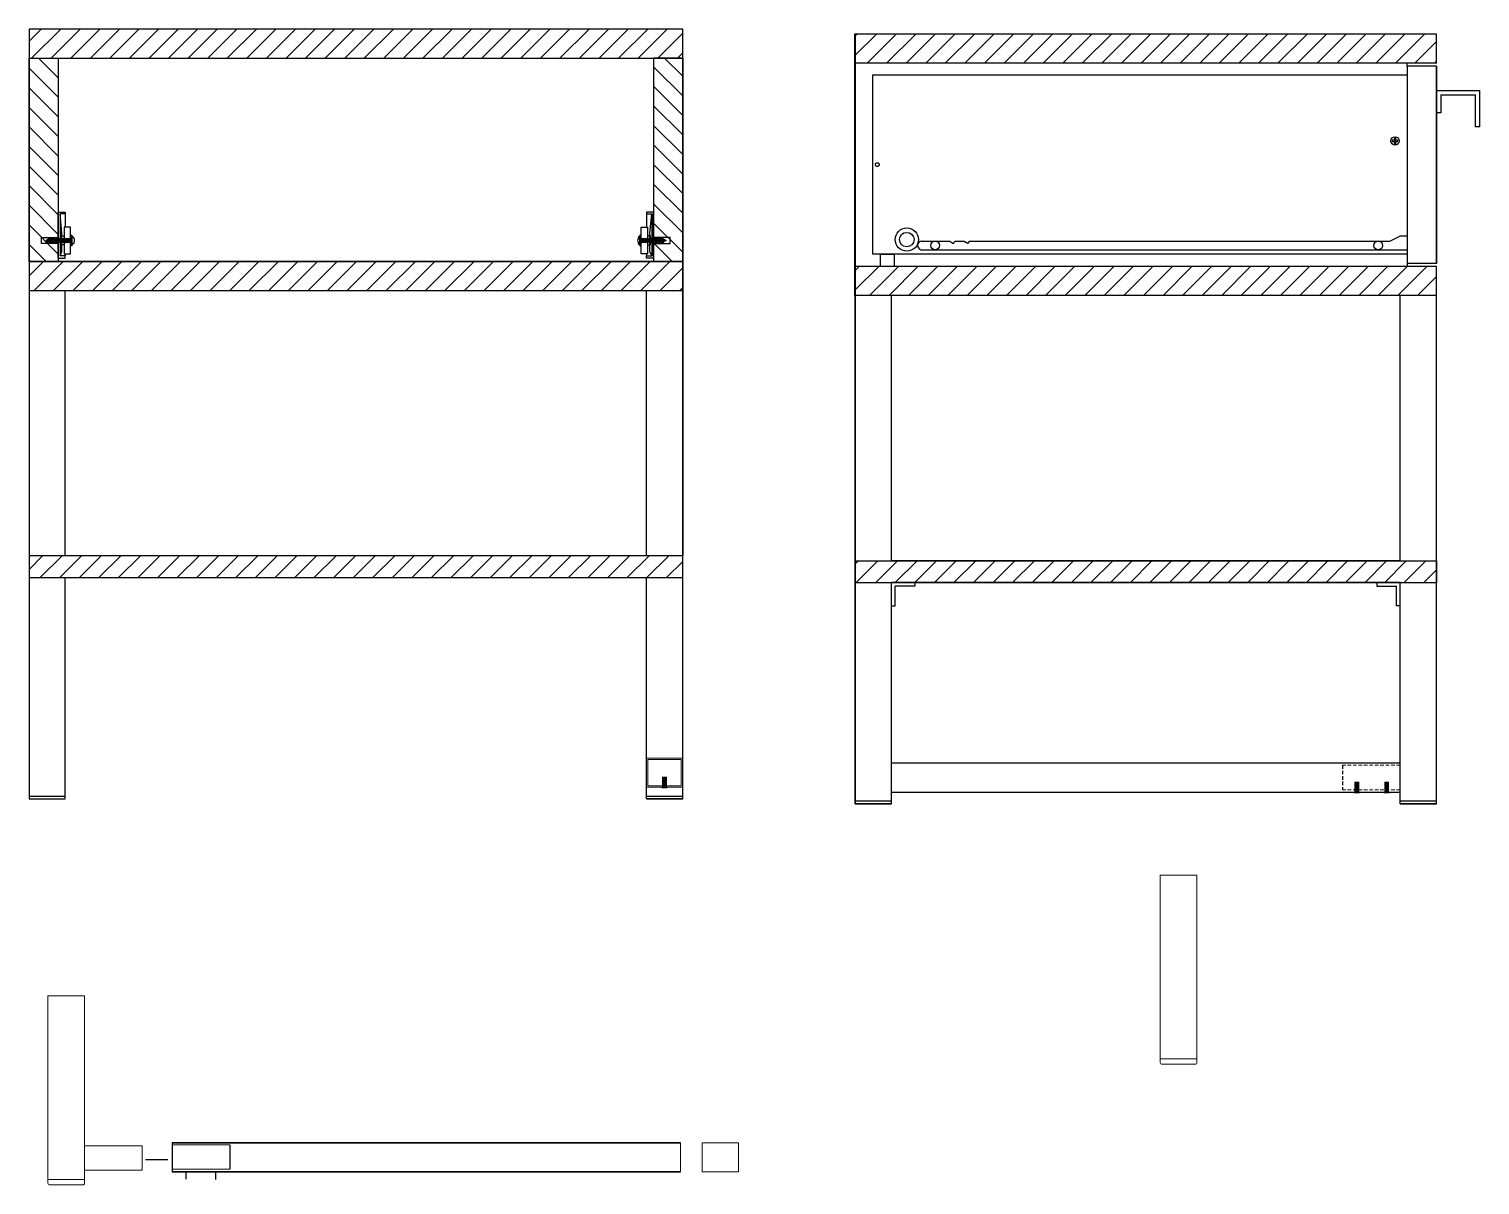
# Model space of a CAD drawing. Header units: millimetres. Extents: x -1075 to 24338, y -11868 to 7393.
# Drawn here: x 19575 to 20573, y 4318 to 5114 of the extents above; entities that cross this region are included whole.
import ezdxf

# ---------------------------------------------------------------- set-up
doc = ezdxf.new("R2010")
doc.units = ezdxf.units.MM
doc.linetypes.add('DASHDOT', pattern=[1, 0.5, -0.25, 0, -0.25])
doc.linetypes.add('HIDDEN', pattern=[0.375, 0.25, -0.125])
for name, color, linetype, lineweight in [('A-ELEV-MBE', 253, 'Continuous', 18), ('quote', 1, 'Continuous', 15), ('Simbologia', 8, 'DASHDOT', 18)]:
    doc.layers.add(name, color=color, linetype=linetype, lineweight=lineweight)
for name, color, linetype in [('IN-FURN-STOR', 104, 'Continuous'), ('IN-FURN-WKSF', 4, 'Continuous'), ('linee di prosp', 6, 'Continuous'), ('linee in prospettp', 252, 'Continuous'), ('viti e cerniere', 3, 'Continuous')]:
    doc.layers.add(name, color=color, linetype=linetype)
pattern_1 = [(45, (-5388.213, -12043.827), (-6.735192, 6.735192), [])]

msp = doc.modelspace()

# ---------------------------------------------------------------- hatches: boundary and pattern name
at = {"layer": 'IN-FURN-STOR'}
h = msp.add_hatch(dxfattribs=at)
h.set_pattern_fill('ANSI31', color=2, scale=3)
h.set_pattern_definition([(45, (-4088.736, -11782.254), (-6.735192, 6.735192), [])])
h.paths.add_polyline_path([(20024.61, 5113.82), (19574.61, 5113.82), (19574.61, 5093.82), (20024.61, 5093.82)])
h.paths.add_polyline_path([(20024.61, 4953.85), (19574.61, 4953.85), (19574.61, 4933.85), (20024.61, 4933.85)])
h.paths.add_polyline_path([(19599.61, 4751.08), (19574.61, 4751.08), (19574.61, 4736.08), (19599.61, 4736.08)])
h.paths.add_polyline_path([(19999.61, 4751.08), (19599.61, 4751.08), (19599.61, 4736.08), (19999.61, 4736.08)])
h.paths.add_polyline_path([(20024.61, 4751.08), (19999.61, 4751.08), (19999.61, 4736.08), (20024.61, 4736.08)])
h = msp.add_hatch(dxfattribs=at)
h.set_pattern_fill('ANSI31', color=2, scale=3)
h.set_pattern_definition(pattern_1)
h.paths.add_polyline_path([(20543.43, 5110.38), (20143.44, 5110.38), (20143.44, 5090.38), (20543.43, 5090.38)])
h.paths.add_polyline_path([(20543.43, 4950.33), (20143.44, 4950.33), (20143.44, 4930.41), (20543.43, 4930.41)])
h = msp.add_hatch(dxfattribs=at)
h.set_pattern_fill('ANSI31', color=2, scale=3, angle=90)
h.set_pattern_definition([(135, (-4088.736, -11782.254), (-6.735192, -6.735192), [])])
h.paths.add_polyline_path([(20004.61, 4953.85), (20024.61, 4953.85), (20024.61, 5093.82), (20004.61, 5093.82)])
h.paths.add_polyline_path([(19594.61, 5093.82), (19574.61, 5093.82), (19574.61, 4953.85), (19594.32, 4953.85), (19594.32, 4989.49), (19594.61, 4988.77)])
h = msp.add_hatch(dxfattribs=at)
h.set_pattern_fill('ANSI31', color=2, scale=3)
h.set_pattern_definition(pattern_1)
h.paths.add_polyline_path([(20543.43, 4747.6), (20143.44, 4747.63), (20143.44, 4732.63), (20543.43, 4732.6)])

# ---------------------------------------------------------------- linework, layer by layer
for p, q in [((20024.61, 5113.82, 8670.76), (19574.61, 5113.82, 8670.76)), ((19574.61, 5113.82, 8670.76), (19574.61, 4583.82, 8670.76)), ((19574.61, 5113.82, 8670.76), (19574.61, 5093.82, 8670.76)), ((20024.61, 4583.82, 8670.76), (20024.61, 5113.82, 8670.76)), ((20543.43, 5110.38, 3303.15), (20143.43, 5110.38, 3303.15)), ((20143.43, 5110.38, 3303.15), (20143.43, 4580.38, 3303.15)), ((20143.44, 4580.38, 3303.15), (20143.44, 5110.38, 3303.15)), ((20543.43, 5090.38, 3303.15), (20543.43, 5110.38, 3303.15)), ((19574.61, 5093.82, 8670.76), (20024.61, 5093.82, 8670.76)), ((20543.43, 5090.38, 3303.15), (20143.43, 5090.38, 3303.15)), ((20523.43, 5088.25, 3303.15), (20523.43, 5090.38, 3303.15)), ((20543.43, 5088.25, 3303.15), (20523.43, 5088.25, 3303.15)), ((20523.43, 5088.25, 3303.15), (20523.43, 4952.45, 3303.15)), ((20543.43, 4952.45, 3303.15), (20543.43, 5088.25, 3303.15)), ((20543.43, 5088.25, 3303.15), (20543.43, 4952.45, 3303.15)), ((20543.43, 5071.57, 3303.15), (20573.45, 5071.57, 3303.15)), ((20546.43, 5068.57, 3303.15), (20570.45, 5068.57, 3303.15)), ((20546.43, 5068.57, 3303.15), (20546.43, 5056.05, 3303.15)), ((20570.45, 5046.57, 3303.15), (20570.45, 5068.57, 3303.15)), ((20573.45, 5046.57, 3303.15), (20573.45, 5071.57, 3303.15)), ((20546.43, 5056.05, 3303.15), (20543.43, 5056.05, 3303.15)), ((20573.45, 5046.57, 3303.15), (20570.45, 5046.57, 3303.15)), ((19574.61, 4953.85, 8670.76), (20024.61, 4953.85, 8670.76)), ((19574.61, 4953.85, 8670.76), (19574.61, 4933.85, 8670.76)), ((20024.61, 4953.85, 8670.76), (20024.61, 4751.08, 8670.76)), ((20543.43, 4950.33, 3303.15), (20143.43, 4950.33, 3303.15)), ((20543.43, 4952.45, 3303.15), (20523.43, 4952.45, 3303.15)), ((20523.43, 4952.45, 3303.15), (20523.43, 4950.33, 3303.15)), ((20543.43, 4580.38, 3303.15), (20543.43, 4950.33, 3303.15)), ((19574.61, 4933.85, 8670.76), (20024.61, 4933.85, 8670.76)), ((19599.61, 4751.08, 8670.76), (19599.61, 4933.85, 8670.76)), ((19999.61, 4751.08, 8670.76), (19999.61, 4933.85, 8670.76)), ((20543.43, 4930.41, 3303.15), (20143.43, 4930.41, 3303.15)), ((20168.44, 4747.63, 3303.15), (20168.44, 4930.41, 3303.15)), ((20518.43, 4747.63, 3303.15), (20518.43, 4930.41, 3303.15)), ((20543.43, 4580.38, 3303.15), (20543.43, 4930.41, 3303.15)), ((20024.61, 4751.08, 8670.76), (19574.61, 4751.08, 8670.76)), ((19574.61, 4751.08, 8670.76), (19574.61, 4736.08, 8670.76)), ((20518.43, 4747.63, 3303.15), (20168.44, 4747.63, 3303.15)), ((19574.61, 4736.08, 8670.76), (20024.61, 4736.08, 8670.76)), ((19599.61, 4583.82, 8670.76), (19599.61, 4736.08, 8670.76)), ((19999.61, 4583.82, 8670.76), (19999.61, 4736.08, 8670.76)), ((20168.44, 4580.38, 3303.15), (20168.44, 4732.63, 3303.15)), ((20518.43, 4732.63, 3303.15), (20168.44, 4732.63, 3303.15)), ((20170.81, 4716.72, 3303.15), (20170.81, 4730.26, 3303.15)), ((20184.35, 4730.26, 3303.15), (20170.81, 4730.26, 3303.15)), ((20184.35, 4732.63, 3303.15), (20184.35, 4730.26, 3303.15)), ((20502.51, 4732.63, 3303.15), (20502.51, 4730.26, 3303.15)), ((20502.51, 4730.26, 3303.15), (20516.06, 4730.26, 3303.15)), ((20516.06, 4716.72, 3303.15), (20516.06, 4730.26, 3303.15)), ((20518.43, 4580.38, 3303.15), (20518.43, 4732.63, 3303.15)), ((20168.44, 4716.72, 3303.15), (20170.81, 4716.72, 3303.15)), ((20518.43, 4716.72, 3303.15), (20516.06, 4716.72, 3303.15)), ((19574.61, 4585.54, 8670.76), (19599.61, 4585.54, 8670.76)), ((19999.61, 4585.54, 8670.76), (20024.61, 4585.54, 8670.76)), ((19574.61, 4583.82, 8670.76), (19599.61, 4583.82, 8670.76)), ((19574.61, 4583.82, 8670.76), (19599.61, 4583.82, 8670.76)), ((19999.61, 4583.82, 8670.76), (20024.61, 4583.82, 8670.76)), ((20024.61, 4583.82, 8670.76), (19999.61, 4583.82, 8670.76)), ((20168.44, 4582.1, 3303.15), (20143.44, 4582.1, 3303.15)), ((20168.44, 4580.38, 3303.15), (20143.44, 4580.38, 3303.15)), ((20143.44, 4580.38, 3303.15), (20168.44, 4580.38, 3303.15)), ((20543.43, 4582.1, 3303.15), (20518.43, 4582.1, 3303.15)), ((20543.43, 4580.38, 3303.15), (20518.43, 4580.38, 3303.15)), ((20518.43, 4580.38, 3303.15), (20543.43, 4580.38, 3303.15))]:
    msp.add_line(p, q)
at = {"elevation": 8670.76}
msp.add_lwpolyline([(19574.61, 5093.82), (20024.61, 5093.82), (20024.61, 4953.85), (19574.61, 4953.85)], close=True, dxfattribs=at)
at = {"layer": 'A-ELEV-MBE', "color": 3}
for p, q in [((20024.61, 4611.78, 12799.7), (19999.61, 4611.78, 8670.76)), ((20024.61, 4611.78, 12799.7), (20024.61, 4591.78, 12799.7)), ((20168.44, 4608.33, 4128.93), (20168.44, 4588.33, 4128.93)), ((20024.61, 4591.78, 12799.7), (19999.61, 4591.78, 8670.76)), ((20023.17, 4346.88, 412.89), (20023.17, 4326.88, 412.89))]:
    msp.add_line(p, q, dxfattribs=at)
for points, elevation in [([(19999.61, 4591.78), (20024.61, 4591.78), (20024.61, 4611.78), (19999.61, 4611.78)], 8670.76), ([(20000.61, 4592.78), (20023.61, 4592.78), (20023.61, 4610.78), (20000.61, 4610.78)], 8670.76), ([(20037.98, 4326.88), (20062.98, 4326.88), (20062.98, 4346.88), (20037.98, 4346.88)], 13212.59)]:
    msp.add_lwpolyline(points, close=True, dxfattribs=dict(at, elevation=elevation))
at = {"layer": 'A-ELEV-MBE', "color": 6}
for points, elevation in [([(20010.8, 4591.85), (20013.4, 4591.85), (20013.4, 4598.66), (20010.8, 4598.66)], 12386.8), ([(20487.4, 4588.33), (20490, 4588.33), (20490, 4595.14), (20487.4, 4595.14)], 4128.93), ([(20507.88, 4588.33), (20510.48, 4588.33), (20510.48, 4595.14), (20507.88, 4595.14)], 4541.83)]:
    msp.add_lwpolyline(points, close=True, dxfattribs=dict(at, elevation=elevation))
at = {"layer": 'IN-FURN-STOR', "color": 0}
for p, q in [((19574.61, 5113.82, 8670.76), (19574.61, 5093.82, 8670.76)), ((20143.43, 5110.38, 3303.15), (20142.93, 5110.38, 3303.15)), ((20142.93, 5110.38, 3303.15), (20142.93, 4930.5, 3303.15)), ((19574.61, 5093.82, 8670.76), (19594.61, 5093.82, 8670.76)), ((19594.61, 5093.82, 8670.76), (19594.61, 4953.85, 8670.76)), ((20024.61, 5093.82, 8670.76), (20004.61, 5093.82, 8670.76)), ((20004.61, 5093.82, 8670.76), (20004.61, 4953.85, 8670.76)), ((20523.43, 5082.13, 3303.15), (20155.33, 5082.13, 3303.15)), ((20155.33, 5082.13, 3303.15), (20155.33, 4958.73, 3303.15)), ((20523.43, 4958.73, 3303.15), (20155.33, 4958.73, 3303.15)), ((20142.93, 4930.5, 3303.15), (20142.93, 4930.39, 3303.15)), ((20142.93, 4930.39, 3303.15), (20143.44, 4930.39, 3303.15)), ((20518.43, 4608.33, 4128.93), (20168.44, 4608.33, 4128.93)), ((20168.44, 4588.33, 4128.93), (20518.43, 4588.33, 4128.93)), ((19673.18, 4346.88, 412.89), (20023.17, 4346.88, 412.89)), ((19673.18, 4346.88, 412.89), (19673.18, 4326.88, 412.89)), ((20023.17, 4346.88, 4541.83), (19673.18, 4346.88, 4541.83)), ((19654.9, 4335.43, 412.89), (19670.15, 4335.43, 412.89)), ((20023.17, 4326.88, 412.89), (19673.18, 4326.88, 412.89)), ((19673.18, 4326.88, 4541.83), (20023.17, 4326.88, 4541.83))]:
    msp.add_line(p, q, dxfattribs=at)
at = {"layer": 'IN-FURN-STOR', "color": 6}
for p, q in [((19583.23, 4970.3, 10735.23), (19594.61, 4970.3, 10735.23)), ((19583.23, 4966.2, 10735.23), (19583.23, 4970.3, 10735.23)), ((19594.61, 4966.2, 10735.23), (19583.23, 4966.2, 10735.23)), ((20015.99, 4970.3, 10735.23), (20004.61, 4970.3, 10735.23)), ((20004.61, 4966.2, 10735.23), (20015.99, 4966.2, 10735.23)), ((20015.99, 4966.2, 10735.23), (20015.99, 4970.3, 10735.23))]:
    msp.add_line(p, q, dxfattribs=at)
at = {"layer": 'IN-FURN-STOR', "color": 6, "linetype": 'HIDDEN', "ltscale": 10}
msp.add_line((20478.92, 4606.9, 412.89), (20478.92, 4590.07, 412.89), dxfattribs=at)
at = {"layer": 'IN-FURN-STOR', "color": 6, "linetype": 'HIDDEN'}
msp.add_line((19712.8, 4345.52, 412.89), (19712.8, 4328.68, 412.89), dxfattribs=at)
at = {"layer": 'IN-FURN-STOR', "color": 0, "elevation": 3303.15}
for points in [[(20160.74, 4958.73), (20170.18, 4958.73), (20170.18, 4950.33), (20160.74, 4950.33)], [(20143.44, 4747.63), (20543.43, 4747.63), (20543.43, 4732.57), (20143.44, 4732.57)]]:
    msp.add_lwpolyline(points, close=True, dxfattribs=at)
at = {"layer": 'IN-FURN-STOR', "color": 0}
msp.add_circle((20158.56, 5020.43, 3303.15), 1.31, dxfattribs=at)
at = {"layer": 'IN-FURN-WKSF', "color": 6}
for p, q in [((20188.76, 4967.83, 3303.15), (20208.43, 4967.83, 3303.15)), ((20208.43, 4967.83, 3303.15), (20210.64, 4966.43, 3303.15)), ((20210.64, 4966.43, 3303.15), (20211.31, 4966.43, 3303.15)), ((20211.31, 4966.43, 3303.15), (20211.92, 4967.83, 3303.15)), ((20211.92, 4967.83, 3303.15), (20218.43, 4967.83, 3303.15)), ((20218.43, 4967.83, 3303.15), (20220.64, 4966.43, 3303.15)), ((20221.31, 4966.43, 3303.15), (20220.64, 4966.43, 3303.15)), ((20221.31, 4966.43, 3303.15), (20221.92, 4967.83, 3303.15)), ((20221.92, 4967.83, 3303.15), (20239.77, 4967.83, 3303.15)), ((20239.77, 4967.83, 3303.15), (20503.43, 4967.83, 3303.15)), ((20188.43, 4961.83, 3303.15), (20239.77, 4961.83, 3303.15)), ((20239.77, 4961.83, 3303.15), (20523.43, 4961.83, 3303.15))]:
    msp.add_line(p, q, dxfattribs=at)
at = {"layer": 'IN-FURN-WKSF', "color": 6, "elevation": 3303.15}
msp.add_lwpolyline([(20503.43, 4967.83), (20511.31, 4967.83), (20518.74, 4971.34), (20523.43, 4971.34)], dxfattribs=at)
at = {"layer": 'IN-FURN-WKSF', "color": 6}
for centre, radius in [((20178.87, 4968.83, 3303.15), 8), ((20178.87, 4968.83, 3303.15), 5), ((20198.43, 4964.83, 3303.15), 3), ((20503.43, 4964.83, 3303.15), 3)]:
    msp.add_circle(centre, radius, dxfattribs=at)
msp.add_arc((20189.47, 4964.78, 3303.15), 3.13, 103.18791, 250.46332, dxfattribs=at)
at = {"layer": 'linee di prosp'}
for p, q in [((19594.61, 4956.38, 8670.76), (19594.61, 4987.54, 8670.76)), ((19595.94, 4986.56, 8670.76), (19595.94, 4957.56, 8670.76)), ((19597.15, 4960.55, 8670.76), (19597.15, 4973.2, 8670.76)), ((19594.93, 4956.11, 8670.76), (19599.61, 4956.11, 8670.76)), ((19595.94, 4957.56, 8670.76), (19597.15, 4960.55, 8670.76)), ((19599.61, 4957.56, 8670.76), (19595.94, 4957.56, 8670.76)), ((19599.61, 4956.11, 8670.76), (19599.61, 4957.56, 8670.76))]:
    msp.add_line(p, q, dxfattribs=at)
at = {"layer": 'linee di prosp', "color": 6}
for p, q in [((19594.89, 4987.75, 8670.76), (19599.61, 4987.75, 8670.76)), ((19599.61, 4986.56, 8670.76), (19595.94, 4986.56, 8670.76)), ((19597.15, 4973.2, 8670.76), (19595.94, 4986.56, 8670.76)), ((19599.61, 4987.75, 8670.76), (19599.61, 4986.56, 8670.76)), ((20004.33, 4987.75, 8670.76), (19999.61, 4987.75, 8670.76)), ((19999.61, 4987.75, 8670.76), (19999.61, 4986.56, 8670.76)), ((19999.61, 4986.56, 8670.76), (20003.29, 4986.56, 8670.76)), ((20002.08, 4973.2, 8670.76), (20003.29, 4986.56, 8670.76)), ((20003.29, 4986.56, 8670.76), (20003.29, 4957.56, 8670.76)), ((20004.61, 4956.38, 8670.76), (20004.61, 4987.54, 8670.76)), ((20002.08, 4960.55, 8670.76), (20002.08, 4973.2, 8670.76)), ((19999.61, 4956.11, 8670.76), (19999.61, 4957.56, 8670.76)), ((19999.61, 4957.56, 8670.76), (20003.29, 4957.56, 8670.76)), ((20004.29, 4956.11, 8670.76), (19999.61, 4956.11, 8670.76)), ((20003.29, 4957.56, 8670.76), (20002.08, 4960.55, 8670.76))]:
    msp.add_line(p, q, dxfattribs=at)
at = {"layer": 'linee di prosp', "color": 6, "elevation": 8670.76}
for points in [[(19598.83, 4959.03), (19603.13, 4959.03), (19603.13, 4977.49), (19598.83, 4977.49)], [(20000.39, 4959.03), (19996.1, 4959.03), (19996.1, 4977.49), (20000.39, 4977.49)]]:
    msp.add_lwpolyline(points, close=True, dxfattribs=at)
at = {"layer": 'linee di prosp', "elevation": 8670.76}
for points in [[(19598.83, 4965.19), (19596.71, 4965.19), (19596.71, 4971.42), (19598.83, 4971.42)], [(19603.13, 4971.96), (19604.04, 4971.96), (19604.04, 4964.46), (19603.13, 4964.46)]]:
    msp.add_lwpolyline(points, dxfattribs=at)
at = {"layer": 'linee di prosp', "color": 6, "elevation": 8670.76}
for points in [[(19996.1, 4971.96), (19995.18, 4971.96), (19995.18, 4964.46), (19996.1, 4964.46)], [(20000.39, 4965.19), (20002.51, 4965.19), (20002.51, 4971.42), (20000.39, 4971.42)]]:
    msp.add_lwpolyline(points, dxfattribs=at)
at = {"layer": 'linee di prosp'}
for centre, start, end in [((19594.91, 4987.44, 8670.76), 87.1352, 161.96896), ((19594.92, 4956.42, 8670.76), 187.11572, 272.8648)]:
    msp.add_arc(centre, 0.309, start, end, dxfattribs=at)
at = {"layer": 'linee di prosp', "color": 6}
for centre, start, end in [((20004.32, 4987.44, 8670.76), 18.03104, 92.8648), ((20004.31, 4956.42, 8670.76), 267.1352, 352.88428)]:
    msp.add_arc(centre, 0.309, start, end, dxfattribs=at)
at = {"layer": 'linee in prospettp', "color": 6}
for p, q in [((19599.61, 4986.56, 8670.76), (19599.61, 4977.49, 8670.76)), ((19999.61, 4986.56, 8670.76), (19999.61, 4977.49, 8670.76)), ((19999.61, 4959.03, 8670.76), (19999.61, 4957.56, 8670.76))]:
    msp.add_line(p, q, dxfattribs=at)
at = {"layer": 'linee in prospettp'}
msp.add_line((19599.61, 4959.03, 8670.76), (19599.61, 4957.56, 8670.76), dxfattribs=at)
at = {"layer": 'quote', "color": 0}
for p, q in [((20353.36, 4530.75, 412.89), (20353.36, 4404.75, 412.89)), ((20378.56, 4530.75, 412.89), (20378.56, 4404.75, 412.89)), ((19587.63, 4447.62, 412.89), (19587.63, 4321.62, 412.89)), ((19612.83, 4447.62, 412.89), (19612.83, 4321.62, 412.89))]:
    msp.add_line(p, q, dxfattribs=at)
at = {"layer": 'Simbologia', "color": 6, "linetype": 'HIDDEN', "ltscale": 10}
for p, q in [((20518.54, 4606.9, 412.89), (20478.92, 4606.9, 412.89)), ((20518.54, 4590.07, 412.89), (20478.92, 4590.07, 412.89))]:
    msp.add_line(p, q, dxfattribs=at)
at = {"layer": 'Simbologia', "linetype": 'Continuous'}
for p, q in [((20012.7, 4598.29, 8670.76), (20011.53, 4598.29, 8670.76)), ((20011.53, 4597.43, 8670.76), (20011.53, 4597.91, 8670.76)), ((20011.53, 4596.58, 8670.76), (20011.53, 4597.06, 8670.76)), ((20011.53, 4595.72, 8670.76), (20011.53, 4596.21, 8670.76)), ((20011.53, 4594.87, 8670.76), (20011.53, 4595.35, 8670.76)), ((20012.7, 4597.97, 8670.76), (20012.7, 4598.29, 8670.76)), ((20489.3, 4594.77, 412.89), (20488.13, 4594.77, 412.89)), ((20489.3, 4594.45, 412.89), (20489.3, 4594.77, 412.89)), ((20509.73, 4594.84, 412.89), (20508.56, 4594.84, 412.89)), ((20509.73, 4594.53, 412.89), (20509.73, 4594.84, 412.89)), ((20011.53, 4594.02, 8670.76), (20011.53, 4594.5, 8670.76)), ((20488.13, 4593.91, 412.89), (20488.13, 4594.39, 412.89)), ((20488.13, 4593.06, 412.89), (20488.13, 4593.54, 412.89)), ((20488.13, 4592.2, 412.89), (20488.13, 4592.69, 412.89)), ((20488.13, 4591.35, 412.89), (20488.13, 4591.83, 412.89)), ((20488.13, 4590.5, 412.89), (20488.13, 4590.98, 412.89)), ((20508.56, 4593.99, 412.89), (20508.56, 4594.47, 412.89)), ((20508.56, 4593.13, 412.89), (20508.56, 4593.61, 412.89)), ((20508.56, 4592.28, 412.89), (20508.56, 4592.76, 412.89)), ((20508.56, 4591.42, 412.89), (20508.56, 4591.91, 412.89)), ((20508.56, 4590.57, 412.89), (20508.56, 4591.05, 412.89)), ((20378.56, 4404.75, 412.89), (20353.36, 4404.75, 412.89)), ((19612.83, 4324.35, 412.89), (19612.83, 4349.55, 412.89)), ((19612.83, 4344.85, 412.89), (19652.44, 4344.85, 412.89)), ((19652.44, 4328.02, 412.89), (19652.44, 4344.85, 412.89)), ((19612.83, 4328.02, 412.89), (19652.44, 4328.02, 412.89)), ((19612.83, 4325.92, 412.89), (19612.83, 4322.77, 412.89)), ((19587.63, 4321.62, 412.89), (19612.83, 4321.62, 412.89))]:
    msp.add_line(p, q, dxfattribs=at)
at = {"layer": 'Simbologia', "color": 6, "linetype": 'HIDDEN'}
for p, q in [((19673.18, 4345.52, 412.89), (19712.8, 4345.52, 412.89)), ((19673.18, 4328.68, 412.89), (19712.8, 4328.68, 412.89))]:
    msp.add_line(p, q, dxfattribs=at)
at = {"layer": 'Simbologia', "linetype": 'Continuous'}
for points, elevation in [([(20013.9, 4591.32), (20013.9, 4591.78), (20010.33, 4591.78), (20010.33, 4591.32)], 8670.76), ([(20490.5, 4587.8), (20490.5, 4588.26), (20486.93, 4588.26), (20486.93, 4587.8)], 412.89), ([(20510.92, 4587.87), (20510.92, 4588.33), (20507.36, 4588.33), (20507.36, 4587.87)], 412.89)]:
    msp.add_lwpolyline(points, close=True, dxfattribs=dict(at, elevation=elevation))
at = {"layer": 'Simbologia', "linetype": 'Continuous', "elevation": 412.89}
for points in [[(20354.62, 4401.04), (20377.3, 4401.04, 0.414214), (20378.56, 4402.3), (20378.56, 4531.25), (20353.36, 4531.25), (20353.36, 4402.3, 0.414214)], [(19611.57, 4317.9), (19588.89, 4317.9, -0.414214), (19587.63, 4319.16), (19587.63, 4448.11), (19612.83, 4448.11), (19612.83, 4319.16, -0.414214)]]:
    msp.add_lwpolyline(points, format="xyb", close=True, dxfattribs=at)
at = {"layer": 'viti e cerniere', "color": 7}
for p, q in [((20513, 5037.31, 3303.15), (20513, 5036.31, 3303.15)), ((20514.52, 5037.31, 3303.15), (20513, 5037.31, 3303.15)), ((20513, 5036.31, 3303.15), (20514.52, 5036.31, 3303.15)), ((20515.52, 5038.81, 3303.15), (20514.52, 5038.81, 3303.15)), ((20514.52, 5038.81, 3303.15), (20514.52, 5037.31, 3303.15)), ((20515.52, 5037.31, 3303.15), (20514.52, 5036.31, 3303.15)), ((20515.52, 5036.31, 3303.15), (20514.52, 5037.31, 3303.15)), ((20514.52, 5036.31, 3303.15), (20514.52, 5034.81, 3303.15)), ((20514.52, 5034.81, 3303.15), (20515.52, 5034.81, 3303.15)), ((20515.52, 5037.31, 3303.15), (20515.52, 5038.81, 3303.15)), ((20517, 5037.31, 3303.15), (20515.52, 5037.31, 3303.15)), ((20515.52, 5034.81, 3303.15), (20515.52, 5036.31, 3303.15)), ((20515.52, 5036.31, 3303.15), (20517, 5036.31, 3303.15)), ((20517, 5036.31, 3303.15), (20517, 5037.31, 3303.15))]:
    msp.add_line(p, q, dxfattribs=at)
at = {"layer": 'viti e cerniere'}
for p, q in [((19588.79, 4967.28, 8670.76), (19588.02, 4967.28, 8670.76)), ((19590.15, 4967.28, 8670.76), (19589.38, 4967.28, 8670.76)), ((19591.5, 4967.28, 8670.76), (19590.74, 4967.28, 8670.76)), ((19592.86, 4967.28, 8670.76), (19592.09, 4967.28, 8670.76)), ((19594.21, 4967.28, 8670.76), (19593.45, 4967.28, 8670.76)), ((19595.57, 4967.28, 8670.76), (19594.8, 4967.28, 8670.76)), ((19596.92, 4967.28, 8670.76), (19596.16, 4967.28, 8670.76)), ((19598.28, 4967.28, 8670.76), (19597.51, 4967.28, 8670.76)), ((19599.64, 4967.28, 8670.76), (19598.87, 4967.28, 8670.76)), ((19600.99, 4967.28, 8670.76), (19600.23, 4967.28, 8670.76)), ((19601.85, 4969.14, 8670.76), (19601.08, 4969.14, 8670.76)), ((19602.35, 4967.28, 8670.76), (19601.58, 4967.28, 8670.76)), ((19603.2, 4969.14, 8670.76), (19602.44, 4969.14, 8670.76)), ((19603.7, 4967.28, 8670.76), (19602.94, 4967.28, 8670.76)), ((19604.04, 4969.14, 8670.76), (19603.79, 4969.14, 8670.76)), ((20012.7, 4597.12, 8670.76), (20012.7, 4597.6, 8670.76)), ((20012.7, 4596.26, 8670.76), (20012.7, 4596.75, 8670.76)), ((20012.7, 4595.41, 8670.76), (20012.7, 4595.89, 8670.76)), ((20012.7, 4594.55, 8670.76), (20012.7, 4595.04, 8670.76)), ((20011.53, 4593.16, 8670.76), (20011.53, 4593.64, 8670.76)), ((20011.53, 4592.31, 8670.76), (20011.53, 4592.79, 8670.76)), ((20011.53, 4591.78, 8670.76), (20011.53, 4591.93, 8670.76)), ((20012.7, 4593.7, 8670.76), (20012.7, 4594.18, 8670.76)), ((20012.7, 4592.85, 8670.76), (20012.7, 4593.33, 8670.76)), ((20012.7, 4591.99, 8670.76), (20012.7, 4592.47, 8670.76)), ((20488.13, 4589.64, 412.89), (20488.13, 4590.12, 412.89)), ((20488.13, 4588.79, 412.89), (20488.13, 4589.27, 412.89)), ((20488.13, 4588.26, 412.89), (20488.13, 4588.42, 412.89)), ((20489.3, 4593.6, 412.89), (20489.3, 4594.08, 412.89)), ((20489.3, 4592.74, 412.89), (20489.3, 4593.23, 412.89)), ((20489.3, 4591.89, 412.89), (20489.3, 4592.37, 412.89)), ((20489.3, 4591.04, 412.89), (20489.3, 4591.52, 412.89)), ((20489.3, 4590.18, 412.89), (20489.3, 4590.66, 412.89)), ((20489.3, 4589.33, 412.89), (20489.3, 4589.81, 412.89)), ((20489.3, 4588.47, 412.89), (20489.3, 4588.95, 412.89)), ((20508.56, 4589.72, 412.89), (20508.56, 4590.2, 412.89)), ((20508.56, 4588.86, 412.89), (20508.56, 4589.34, 412.89)), ((20508.56, 4588.33, 412.89), (20508.56, 4588.49, 412.89)), ((20509.73, 4593.67, 412.89), (20509.73, 4594.15, 412.89)), ((20509.73, 4592.82, 412.89), (20509.73, 4593.3, 412.89)), ((20509.73, 4591.96, 412.89), (20509.73, 4592.45, 412.89)), ((20509.73, 4591.11, 412.89), (20509.73, 4591.59, 412.89)), ((20509.73, 4590.26, 412.89), (20509.73, 4590.74, 412.89)), ((20509.73, 4589.4, 412.89), (20509.73, 4589.88, 412.89)), ((20509.73, 4588.55, 412.89), (20509.73, 4589.03, 412.89)), ((19682.88, 4321.84, 412.89), (19682.88, 4326.95, 412.89)), ((19703.3, 4321.77, 412.89), (19703.3, 4326.88, 412.89))]:
    msp.add_line(p, q, dxfattribs=at)
at = {"layer": 'viti e cerniere', "color": 6}
for p, q in [((19995.18, 4969.14, 8670.76), (19995.43, 4969.14, 8670.76)), ((19995.52, 4967.28, 8670.76), (19996.29, 4967.28, 8670.76)), ((19996.02, 4969.14, 8670.76), (19996.79, 4969.14, 8670.76)), ((19996.88, 4967.28, 8670.76), (19997.64, 4967.28, 8670.76)), ((19997.38, 4969.14, 8670.76), (19998.14, 4969.14, 8670.76)), ((19998.23, 4967.28, 8670.76), (19999, 4967.28, 8670.76)), ((19999.59, 4967.28, 8670.76), (20000.35, 4967.28, 8670.76)), ((20000.95, 4967.28, 8670.76), (20001.71, 4967.28, 8670.76)), ((20002.3, 4967.28, 8670.76), (20003.07, 4967.28, 8670.76)), ((20003.66, 4967.28, 8670.76), (20004.42, 4967.28, 8670.76)), ((20005.01, 4967.28, 8670.76), (20005.78, 4967.28, 8670.76)), ((20006.37, 4967.28, 8670.76), (20007.13, 4967.28, 8670.76)), ((20007.72, 4967.28, 8670.76), (20008.49, 4967.28, 8670.76)), ((20009.08, 4967.28, 8670.76), (20009.85, 4967.28, 8670.76)), ((20010.44, 4967.28, 8670.76), (20011.2, 4967.28, 8670.76))]:
    msp.add_line(p, q, dxfattribs=at)
at = {"layer": 'viti e cerniere'}
for points, elevation in [([(19588.29, 4969.14), (19587.69, 4969.14), (19586.08, 4968.21), (19587.39, 4967.46)], 8670.76), ([(19588.02, 4966.71), (19587.39, 4967.46), (19587.32, 4967.71), (19587.32, 4968.65), (19588.02, 4966.71), (19588.02, 4967.28), (19587.77, 4968.22), (19587.32, 4968.65)], 8670.76), ([(19589.38, 4966.71), (19588.79, 4967.28), (19588.29, 4969.14), (19588.29, 4969.71), (19589.38, 4966.71), (19589.38, 4967.28), (19588.88, 4969.14), (19588.29, 4969.71)], 8670.76), ([(19590.74, 4966.71), (19590.15, 4967.28), (19589.65, 4969.14), (19589.65, 4969.71), (19590.74, 4966.71), (19590.74, 4967.28), (19590.24, 4969.14), (19589.65, 4969.71)], 8670.76), ([(19592.09, 4966.71), (19591.5, 4967.28), (19591, 4969.14), (19591, 4969.71), (19592.09, 4966.71), (19592.09, 4967.28), (19591.59, 4969.14), (19591, 4969.71)], 8670.76), ([(19593.45, 4966.71), (19592.86, 4967.28), (19592.36, 4969.14), (19592.36, 4969.71), (19593.45, 4966.71), (19593.45, 4967.28), (19592.95, 4969.14), (19592.36, 4969.71)], 8670.76), ([(19594.8, 4966.71), (19594.21, 4967.28), (19593.71, 4969.14), (19593.71, 4969.71), (19594.8, 4966.71), (19594.8, 4967.28), (19594.3, 4969.14), (19593.71, 4969.71)], 8670.76), ([(19596.16, 4966.71), (19595.57, 4967.28), (19595.07, 4969.14), (19595.07, 4969.71), (19596.16, 4966.71), (19596.16, 4967.28), (19595.66, 4969.14), (19595.07, 4969.71)], 8670.76), ([(19597.51, 4966.71), (19596.92, 4967.28), (19596.43, 4969.14), (19596.43, 4969.71), (19597.51, 4966.71), (19597.51, 4967.28), (19597.02, 4969.14), (19596.43, 4969.71)], 8670.76), ([(19598.87, 4966.71), (19598.28, 4967.28), (19597.78, 4969.14), (19597.78, 4969.71), (19598.87, 4966.71), (19598.87, 4967.28), (19598.37, 4969.14), (19597.78, 4969.71)], 8670.76), ([(19600.23, 4966.71), (19599.64, 4967.28), (19599.14, 4969.14), (19599.14, 4969.71), (19600.23, 4966.71), (19600.23, 4967.28), (19599.73, 4969.14), (19599.14, 4969.71)], 8670.76), ([(19601.58, 4966.71), (19600.99, 4967.28), (19600.49, 4969.14), (19600.49, 4969.71), (19601.58, 4966.71), (19601.58, 4967.28), (19601.08, 4969.14), (19600.49, 4969.71)], 8670.76), ([(19602.94, 4966.71), (19602.35, 4967.28), (19601.85, 4969.14), (19601.85, 4969.71), (19602.94, 4966.71), (19602.94, 4967.28), (19602.44, 4969.14), (19601.85, 4969.71)], 8670.76), ([(19604.04, 4966.95), (19603.7, 4967.28), (19603.2, 4969.14), (19603.2, 4969.71), (19604.04, 4967.4)], 8670.76), ([(19604.04, 4968.21), (19603.79, 4969.14), (19603.2, 4969.71)], 8670.76), ([(20013.06, 4597.6), (20012.7, 4597.97), (20011.53, 4598.29), (20011.17, 4598.29), (20013.06, 4597.6), (20012.7, 4597.6), (20011.53, 4597.91), (20011.17, 4598.29)], 8670.76), ([(20013.06, 4596.75), (20012.7, 4597.12), (20011.53, 4597.43), (20011.17, 4597.43), (20013.06, 4596.75), (20012.7, 4596.75), (20011.53, 4597.06), (20011.17, 4597.43)], 8670.76), ([(20013.06, 4595.89), (20012.7, 4596.26), (20011.53, 4596.58), (20011.17, 4596.58), (20013.06, 4595.89), (20012.7, 4595.89), (20011.53, 4596.21), (20011.17, 4596.58)], 8670.76), ([(20013.06, 4595.04), (20012.7, 4595.41), (20011.53, 4595.72), (20011.17, 4595.72), (20013.06, 4595.04), (20012.7, 4595.04), (20011.53, 4595.35), (20011.17, 4595.72)], 8670.76), ([(20013.06, 4594.18), (20012.7, 4594.55), (20011.53, 4594.87), (20011.17, 4594.87), (20013.06, 4594.18), (20012.7, 4594.18), (20011.53, 4594.5), (20011.17, 4594.87)], 8670.76), ([(20489.66, 4594.08), (20489.3, 4594.45), (20488.13, 4594.77), (20487.77, 4594.77), (20489.66, 4594.08), (20489.3, 4594.08), (20488.13, 4594.39), (20487.77, 4594.77)], 412.89), ([(20510.09, 4594.15), (20509.73, 4594.53), (20508.56, 4594.84), (20508.2, 4594.84), (20510.09, 4594.15), (20509.73, 4594.15), (20508.56, 4594.47), (20508.2, 4594.84)], 412.89), ([(20013.06, 4593.33), (20012.7, 4593.7), (20011.53, 4594.02), (20011.17, 4594.02), (20013.06, 4593.33), (20012.7, 4593.33), (20011.53, 4593.64), (20011.17, 4594.02)], 8670.76), ([(20013.06, 4592.47), (20012.7, 4592.85), (20011.53, 4593.16), (20011.17, 4593.16), (20013.06, 4592.47), (20012.7, 4592.47), (20011.53, 4592.79), (20011.17, 4593.16)], 8670.76), ([(20012.91, 4591.78), (20012.7, 4591.99), (20011.53, 4592.31), (20011.17, 4592.31), (20012.62, 4591.78)], 8670.76), ([(20012.11, 4591.78), (20011.53, 4591.93), (20011.17, 4592.31)], 8670.76), ([(20489.66, 4593.23), (20489.3, 4593.6), (20488.13, 4593.91), (20487.77, 4593.91), (20489.66, 4593.23), (20489.3, 4593.23), (20488.13, 4593.54), (20487.77, 4593.91)], 412.89), ([(20489.66, 4592.37), (20489.3, 4592.74), (20488.13, 4593.06), (20487.77, 4593.06), (20489.66, 4592.37), (20489.3, 4592.37), (20488.13, 4592.69), (20487.77, 4593.06)], 412.89), ([(20489.66, 4591.52), (20489.3, 4591.89), (20488.13, 4592.2), (20487.77, 4592.2), (20489.66, 4591.52), (20489.3, 4591.52), (20488.13, 4591.83), (20487.77, 4592.2)], 412.89), ([(20489.66, 4590.66), (20489.3, 4591.04), (20488.13, 4591.35), (20487.77, 4591.35), (20489.66, 4590.66), (20489.3, 4590.66), (20488.13, 4590.98), (20487.77, 4591.35)], 412.89), ([(20489.66, 4589.81), (20489.3, 4590.18), (20488.13, 4590.5), (20487.77, 4590.5), (20489.66, 4589.81), (20489.3, 4589.81), (20488.13, 4590.12), (20487.77, 4590.5)], 412.89), ([(20489.66, 4588.95), (20489.3, 4589.33), (20488.13, 4589.64), (20487.77, 4589.64), (20489.66, 4588.95), (20489.3, 4588.95), (20488.13, 4589.27), (20487.77, 4589.64)], 412.89), ([(20489.51, 4588.26), (20489.3, 4588.47), (20488.13, 4588.79), (20487.77, 4588.79), (20489.23, 4588.26)], 412.89), ([(20488.72, 4588.26), (20488.13, 4588.42), (20487.77, 4588.79)], 412.89), ([(20510.09, 4593.3), (20509.73, 4593.67), (20508.56, 4593.99), (20508.2, 4593.99), (20510.09, 4593.3), (20509.73, 4593.3), (20508.56, 4593.61), (20508.2, 4593.99)], 412.89), ([(20510.09, 4592.45), (20509.73, 4592.82), (20508.56, 4593.13), (20508.2, 4593.13), (20510.09, 4592.45), (20509.73, 4592.45), (20508.56, 4592.76), (20508.2, 4593.13)], 412.89), ([(20510.09, 4591.59), (20509.73, 4591.96), (20508.56, 4592.28), (20508.2, 4592.28), (20510.09, 4591.59), (20509.73, 4591.59), (20508.56, 4591.91), (20508.2, 4592.28)], 412.89), ([(20510.09, 4590.74), (20509.73, 4591.11), (20508.56, 4591.42), (20508.2, 4591.42), (20510.09, 4590.74), (20509.73, 4590.74), (20508.56, 4591.05), (20508.2, 4591.42)], 412.89), ([(20510.09, 4589.88), (20509.73, 4590.26), (20508.56, 4590.57), (20508.2, 4590.57), (20510.09, 4589.88), (20509.73, 4589.88), (20508.56, 4590.2), (20508.2, 4590.57)], 412.89), ([(20510.09, 4589.03), (20509.73, 4589.4), (20508.56, 4589.72), (20508.2, 4589.72), (20510.09, 4589.03), (20509.73, 4589.03), (20508.56, 4589.34), (20508.2, 4589.72)], 412.89), ([(20509.93, 4588.33), (20509.73, 4588.55), (20508.56, 4588.86), (20508.2, 4588.86), (20509.65, 4588.33)], 412.89), ([(20509.14, 4588.33), (20508.56, 4588.49), (20508.2, 4588.86)], 412.89)]:
    msp.add_lwpolyline(points, dxfattribs=dict(at, elevation=elevation))
at = {"layer": 'viti e cerniere', "elevation": 8670.76}
msp.add_lwpolyline([(19604.04, 4971.04), (19604.42, 4971.04, -0.451416), (19604.42, 4965.38), (19604.04, 4965.38)], format="xyb", close=True, dxfattribs=at)
at = {"layer": 'viti e cerniere', "color": 6, "elevation": 8670.76}
msp.add_lwpolyline([(19995.18, 4971.04), (19994.81, 4971.04, 0.451416), (19994.81, 4965.38), (19995.18, 4965.38)], format="xyb", close=True, dxfattribs=at)
for points in [[(19995.18, 4966.95), (19995.52, 4967.28), (19996.02, 4969.14), (19996.02, 4969.71), (19995.18, 4967.4)], [(19995.18, 4968.21), (19995.43, 4969.14), (19996.02, 4969.71)], [(19996.29, 4966.71), (19996.88, 4967.28), (19997.38, 4969.14), (19997.38, 4969.71), (19996.29, 4966.71), (19996.29, 4967.28), (19996.79, 4969.14), (19997.38, 4969.71)], [(19997.64, 4966.71), (19998.23, 4967.28), (19998.73, 4969.14), (19998.73, 4969.71), (19997.64, 4966.71), (19997.64, 4967.28), (19998.14, 4969.14), (19998.73, 4969.71)], [(19999, 4966.71), (19999.59, 4967.28), (20000.09, 4969.14), (20000.09, 4969.71), (19999, 4966.71), (19999, 4967.28), (19999.5, 4969.14), (20000.09, 4969.71)], [(20000.35, 4966.71), (20000.95, 4967.28), (20001.44, 4969.14), (20001.44, 4969.71), (20000.35, 4966.71), (20000.35, 4967.28), (20000.85, 4969.14), (20001.44, 4969.71)], [(20001.71, 4966.71), (20002.3, 4967.28), (20002.8, 4969.14), (20002.8, 4969.71), (20001.71, 4966.71), (20001.71, 4967.28), (20002.21, 4969.14), (20002.8, 4969.71)], [(20003.07, 4966.71), (20003.66, 4967.28), (20004.16, 4969.14), (20004.16, 4969.71), (20003.07, 4966.71), (20003.07, 4967.28), (20003.57, 4969.14), (20004.16, 4969.71)], [(20004.42, 4966.71), (20005.01, 4967.28), (20005.51, 4969.14), (20005.51, 4969.71), (20004.42, 4966.71), (20004.42, 4967.28), (20004.92, 4969.14), (20005.51, 4969.71)], [(20005.78, 4966.71), (20006.37, 4967.28), (20006.87, 4969.14), (20006.87, 4969.71), (20005.78, 4966.71), (20005.78, 4967.28), (20006.28, 4969.14), (20006.87, 4969.71)], [(20007.13, 4966.71), (20007.72, 4967.28), (20008.22, 4969.14), (20008.22, 4969.71), (20007.13, 4966.71), (20007.13, 4967.28), (20007.63, 4969.14), (20008.22, 4969.71)], [(20008.49, 4966.71), (20009.08, 4967.28), (20009.58, 4969.14), (20009.58, 4969.71), (20008.49, 4966.71), (20008.49, 4967.28), (20008.99, 4969.14), (20009.58, 4969.71)], [(20009.85, 4966.71), (20010.44, 4967.28), (20010.94, 4969.14), (20010.94, 4969.71), (20009.85, 4966.71), (20009.85, 4967.28), (20010.34, 4969.14), (20010.94, 4969.71)], [(20010.94, 4969.14), (20011.53, 4969.14), (20013.15, 4968.21), (20011.84, 4967.46)], [(20011.2, 4966.71), (20011.84, 4967.46), (20011.91, 4967.71), (20011.91, 4968.65), (20011.2, 4966.71), (20011.2, 4967.28), (20011.45, 4968.22), (20011.91, 4968.65)]]:
    msp.add_lwpolyline(points, dxfattribs=at)
at = {"layer": 'viti e cerniere', "color": 7}
msp.add_circle((20515.02, 5036.81, 3303.15), 2.88, dxfattribs=at)

doc.saveas('drawing.dxf')
